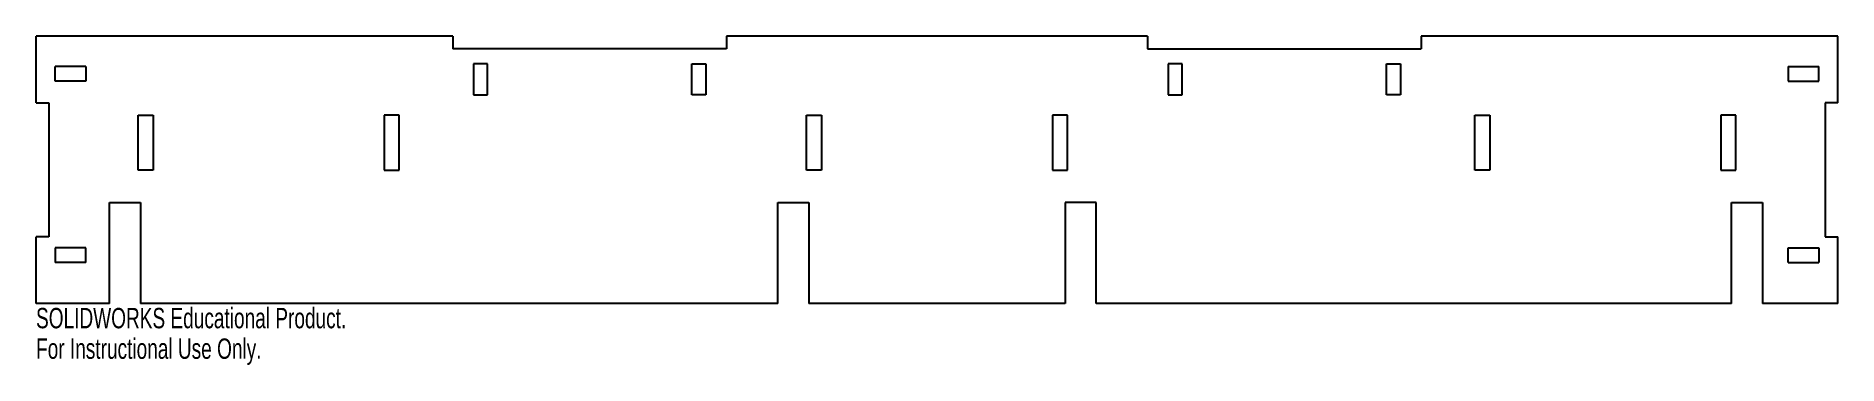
# Model space of a CAD drawing. Header units: millimetres. Extents: x -214 to 214, y -26 to 52.
import ezdxf

# ---------------------------------------------------------------- set-up
doc = ezdxf.new("R2010")
doc.units = ezdxf.units.MM
doc.styles.add('SLDTEXTSTYLE0', font='TXT', dxfattribs={"width": 0.7})

msp = doc.modelspace()

# ---------------------------------------------------------------- linework, layer by layer
at = {"color": 7, "linetype": 'Continuous', "lineweight": 25}
for p, q in [((-115, 52.19), (-214, 52.19)), ((-214, 36.32), (-214, 52.19)), ((-115, 52.19), (-115, 49.17)), ((50, 52.19), (-50, 52.19)), ((-50, 52.19), (-50, 49.17)), ((50, 52.19), (50, 49.17)), ((214, 52.19), (115, 52.19)), ((115, 52.19), (115, 49.17)), ((214, 36.32), (214, 52.19)), ((-50, 49.17), (-115, 49.17)), ((50, 49.17), (115, 49.17)), ((-202.14, 44.98), (-209.47, 44.98)), ((-209.47, 41.45), (-209.47, 44.98)), ((-202.14, 44.98), (-202.14, 41.45)), ((-110.13, 45.57), (-110.13, 38.24)), ((-106.73, 45.57), (-110.13, 45.57)), ((-106.73, 38.24), (-106.73, 45.57)), ((-58.27, 38.24), (-58.27, 45.57)), ((-58.27, 45.57), (-54.87, 45.57)), ((-54.87, 45.57), (-54.87, 38.24)), ((54.87, 45.57), (54.87, 38.24)), ((58.27, 45.57), (54.87, 45.57)), ((58.27, 38.24), (58.27, 45.57)), ((106.73, 38.24), (106.73, 45.57)), ((106.73, 45.57), (110.13, 45.57)), ((110.13, 45.57), (110.13, 38.24)), ((202.14, 44.98), (202.14, 41.45)), ((202.14, 44.98), (209.47, 44.98)), ((209.47, 41.45), (209.47, 44.98)), ((-202.14, 41.45), (-209.47, 41.45)), ((202.14, 41.45), (209.47, 41.45)), ((-214, 36.32), (-210.98, 36.32)), ((-210.98, 36.32), (-210.98, 4.56)), ((-110.13, 38.24), (-106.73, 38.24)), ((-54.87, 38.24), (-58.27, 38.24)), ((54.87, 38.24), (58.27, 38.24)), ((110.13, 38.24), (106.73, 38.24)), ((210.98, 36.32), (210.98, 4.56)), ((214, 36.32), (210.98, 36.32)), ((-189.72, 33.41), (-186.2, 33.41)), ((-189.72, 20.38), (-189.72, 33.41)), ((-186.2, 33.41), (-186.2, 20.38)), ((-131.3, 33.41), (-131.3, 20.38)), ((-127.78, 33.41), (-131.3, 33.41)), ((-127.78, 20.38), (-127.78, 33.41)), ((-30.97, 33.41), (-27.45, 33.41)), ((-30.97, 20.38), (-30.97, 33.41)), ((-27.45, 33.41), (-27.45, 20.38)), ((27.45, 33.41), (27.45, 20.38)), ((30.97, 33.41), (27.45, 33.41)), ((30.97, 20.38), (30.97, 33.41)), ((127.78, 33.41), (131.3, 33.41)), ((127.78, 20.38), (127.78, 33.41)), ((131.3, 33.41), (131.3, 20.38)), ((186.2, 33.41), (186.2, 20.38)), ((189.72, 33.41), (186.2, 33.41)), ((189.72, 20.38), (189.72, 33.41)), ((-186.2, 20.38), (-189.72, 20.38)), ((-131.3, 20.38), (-127.78, 20.38)), ((-27.45, 20.38), (-30.97, 20.38)), ((27.45, 20.38), (30.97, 20.38)), ((131.3, 20.38), (127.78, 20.38)), ((186.2, 20.38), (189.72, 20.38)), ((-196.57, -11.32), (-196.57, 12.68)), ((-196.57, 12.68), (-189.22, 12.68)), ((-189.22, 12.68), (-189.22, -11.32)), ((-37.82, -11.32), (-37.82, 12.68)), ((-37.82, 12.68), (-30.47, 12.68)), ((-30.47, 12.68), (-30.47, -11.32)), ((30.47, 12.68), (30.47, -11.32)), ((37.82, 12.68), (30.47, 12.68)), ((37.82, -11.32), (37.82, 12.68)), ((188.72, 12.68), (196.07, 12.68)), ((188.72, -11.32), (188.72, 12.68)), ((196.07, 12.68), (196.07, -11.32)), ((-210.98, 4.56), (-214, 4.56)), ((-214, -11.32), (-214, 4.56)), ((210.98, 4.56), (214, 4.56)), ((214, -11.32), (214, 4.56)), ((-202.14, 1.96), (-209.47, 1.96)), ((-209.47, 1.96), (-209.47, -1.57)), ((-202.14, -1.57), (-202.14, 1.96)), ((202.14, -1.57), (202.14, 1.96)), ((202.14, 1.96), (209.47, 1.96)), ((209.47, 1.96), (209.47, -1.57)), ((-202.14, -1.57), (-209.47, -1.57)), ((202.14, -1.57), (209.47, -1.57)), ((-196.57, -11.32), (-214, -11.32)), ((-37.82, -11.32), (-189.22, -11.32)), ((30.47, -11.32), (-30.47, -11.32)), ((188.72, -11.32), (37.82, -11.32)), ((214, -11.32), (196.07, -11.32))]:
    msp.add_line(p, q, dxfattribs=at)

# ---------------------------------------------------------------- texts
at = {"color": 7, "linetype": 'Continuous', "char_height": 4.8336, "attachment_point": 1, "style": 'SLDTEXTSTYLE0'}
for s, insert in [('SOLIDWORKS Educational Product.', (-214, -12.34)), ('For Instructional Use Only.', (-214, -19.59))]:
    msp.add_mtext(s, dxfattribs=dict(at, insert=insert))

doc.saveas('drawing.dxf')
